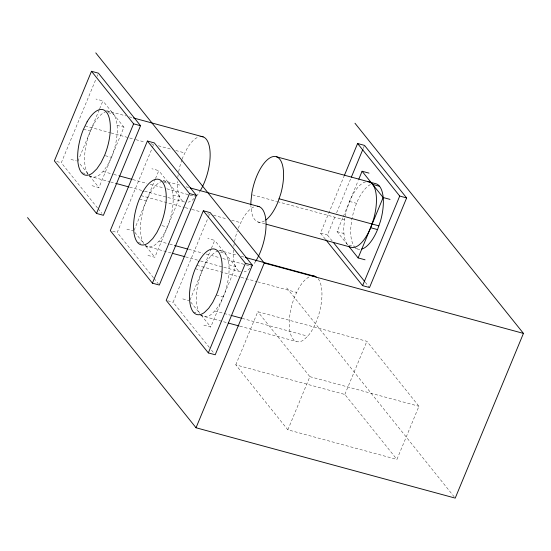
<?xml version="1.0" encoding="UTF-8"?>
<svg xmlns="http://www.w3.org/2000/svg" width="551" height="551" viewBox="0 0 551 551"><rect width="100%" height="100%" fill="white"/><g stroke="black" fill="none" stroke-linecap="round" stroke-linejoin="round"><path stroke-width="0.41" stroke-dasharray="2.75 2.07" d="M365.671 181.864A33.9 14.223 -74.8 0 0 349.575 201.446L346.696 209.711L344.733 218.306L343.817 226.647A33.9 14.223 -74.8 0 0 347.598 244.782L354.507 246.655A33.9 14.223 -74.8 0 0 359.872 249.389M370.527 184.509A33.9 14.223 -74.8 0 0 356.483 203.326L353.611 211.591L351.641 220.18L350.725 228.527A33.9 14.223 -74.8 0 0 354.066 246.056M97.555 207.996L61.299 162.765L95.784 79.509M97.1 76.341L97.754 74.75M77.877 161.298L99.27 109.649M99.6 108.85L102.892 100.909L95.984 99.028M92.024 185.694L98.939 187.567L123.954 127.178L102.892 100.909M153.46 277.732L117.205 232.501L152.021 148.453M152.345 147.661L153.991 143.694M134.113 230.242L155.175 179.385M155.506 178.586L158.798 170.638L151.89 168.764M147.93 255.43L154.845 257.303L179.86 196.914L158.798 170.638M209.366 347.467L173.11 302.237L209.566 214.222M190.019 299.978L211.081 249.121M211.412 248.322L214.704 240.374L207.796 238.5M203.836 325.166L210.751 327.039L235.766 266.65L214.704 240.374M235.78 364.852L257.792 311.708L366.87 341.31L418.946 406.273L396.934 459.417L287.856 429.814L235.78 364.852L344.85 394.461L396.934 459.417M325.283 239.1L320.489 233.114L344.134 176.024M332.198 240.973L327.397 234.988L335.284 215.958M336.592 212.789L350.718 178.689M363.199 148.556L364.514 145.388M347.598 244.782L337.067 231.647L342.991 217.342M343.321 216.55L358.136 180.79M287.856 429.814L309.869 376.664L257.792 311.708M344.85 394.461L366.87 341.31M87.96 173.834A33.9 14.223 -74.8 0 1 90.385 131.104L93.98 123.734A33.9 14.223 -74.8 0 1 105.813 111.708M107.273 111.371A33.9 14.223 -74.8 0 1 111.447 157.372L107.851 164.742L103.781 170.714L99.517 174.881A33.9 14.223 -74.8 0 1 88.408 174.433L79.454 163.268M143.866 243.57A33.9 14.223 -74.8 0 1 146.291 200.84L149.886 193.47A33.9 14.223 -74.8 0 1 162.387 181.251M163.179 181.107A33.9 14.223 -74.8 0 1 167.352 227.108L163.757 234.478L159.687 240.45L155.423 244.616A33.9 14.223 -74.8 0 1 144.879 244.816M199.772 313.305A33.9 14.223 -74.8 0 1 202.196 270.575L205.792 263.206A33.9 14.223 -74.8 0 1 218.292 250.987M219.87 250.781A33.9 14.223 -74.8 0 1 223.258 296.844L219.663 304.214L215.593 310.185L211.329 314.352A33.9 14.223 -74.8 0 1 200.784 314.545M194.131 198.388L192.395 200.089A33.9 14.223 -74.8 0 1 188.222 202.162M250.037 268.123L248.301 269.818A33.9 14.223 -74.8 0 1 244.127 271.898M106.433 110.627L126.027 115.944M129.347 116.846L131.834 117.521M108.044 112.583L113.423 114.043M117.039 125.297L123.954 127.178M85.102 125.89L110.255 132.715M111.088 132.943L135.133 139.465M135.966 139.692L145.085 142.172M150.891 143.742L154.211 144.644M158.357 145.767L172.449 149.596M175.769 150.499L184.888 152.971M83.47 129.223L90.385 131.104M349.575 201.446L356.483 203.326M252.516 194.875L276.561 201.397M277.394 201.625L344.561 219.856M105.303 155.706L111.447 157.372M163.103 180.57L181.107 185.46M186.08 186.81L188.566 187.485M163.95 182.319L169.329 183.779M70.962 159.425L76.341 160.885M337.067 231.647L343.976 233.521M102.989 171.485L112.941 174.185M113.768 174.412L118.747 175.762M132.839 179.585L146.938 183.414M150.258 184.316L163.523 187.912M166.843 188.814L189.234 194.889M190.061 195.116L195.867 196.693M56.691 161.519L61.299 162.765M320.489 233.114L327.397 234.988M172.945 195.033L179.86 196.914M82.264 172.766L87.637 174.226M89.255 176.182L109.801 181.754M110.634 181.982L114.78 183.104M129.705 187.161L143.804 190.983M144.631 191.211L184.433 202.01A33.9 14.223 -74.8 0 1 177.498 181.506M257.875 221.943L265.334 223.968M355.354 248.405L357.661 249.024M141.008 195.626L184.406 207.403M185.239 207.631L191.039 209.201M191.872 209.428L200.991 211.901M207.624 213.705L210.117 214.38M213.43 215.283L226.702 218.878M231.675 220.235L240.794 222.707M139.382 198.959L146.291 200.84M161.973 225.648L167.352 227.108M219.009 250.306L237.013 255.196M241.159 256.318L244.472 257.221M220.627 252.262L225.235 253.515M126.868 229.161L133.011 230.828M158.895 241.221L168.847 243.921M169.674 244.148L174.653 245.498M188.745 249.321L202.844 253.15M206.164 254.052L219.429 257.648M222.749 258.55L245.14 264.625M245.966 264.852L251.773 266.429M112.597 231.255L117.205 232.501M228.851 264.769L235.766 266.65M138.17 242.502L142.778 243.756M145.161 245.918L171.513 253.067M185.611 256.897L199.71 260.719M200.536 260.947L240.339 271.746A33.9 14.223 -74.8 0 1 233.5 249.637M196.914 265.362L240.312 277.139M241.145 277.367L256.897 281.637M257.73 281.864L296.7 292.443M195.288 268.695L202.196 270.575M216.343 294.971L223.258 296.844M182.78 298.897L188.924 300.564M214.8 310.957L230.559 315.234M242.165 318.382L307.678 336.165M167.731 300.784L173.11 302.237M193.305 312.031L197.912 313.278M200.302 315.441L227.418 322.803M239.857 326.178L296.245 341.482M309.869 376.664L418.946 406.273M365.258 282.208L368.984 286.864M286.74 287.946L454.148 496.768M89.462 175.748L98.939 187.567M134.837 232.35L143.783 243.514M145.891 246.139L154.845 257.303M190.742 302.086L199.689 313.25M201.273 315.22L210.751 327.039M98.085 208.657L101.818 213.313M153.991 278.393L158.261 283.717M211.501 350.126L214.167 353.453M264.418 220.951A33.9 14.223 -74.8 0 1 250.905 205.757M318.113 278.716A33.9 14.223 -74.8 0 1 308.47 335.387L304.207 339.554A33.9 14.223 -74.8 0 1 290.019 331.785A33.9 14.223 -74.8 0 1 295.074 295.784L298.67 288.414A33.9 14.223 -74.8 0 1 310.502 276.388M255.76 261.14A33.9 14.223 -74.8 0 1 253.488 264.48M233.824 246.297A33.9 14.223 -74.8 0 1 234.327 242.901M234.602 241.352A33.9 14.223 -74.8 0 1 237.24 231.241M238.308 228.224A33.9 14.223 -74.8 0 1 239.168 226.048L242.764 218.678A33.9 14.223 -74.8 0 1 255.265 206.46M200.722 189.95A33.9 14.223 -74.8 0 1 197.12 195.343M177.821 177.408A33.9 14.223 -74.8 0 1 178.421 173.166M178.696 171.616A33.9 14.223 -74.8 0 1 181.851 159.983M182.119 159.232A33.9 14.223 -74.8 0 1 183.263 156.312L186.858 148.942A33.9 14.223 -74.8 0 1 199.359 136.724"/><path stroke-width="0.83" d="M266.167 224.195L350.746 247.151A33.9 14.223 -74.8 0 0 370.637 227.721L373.516 219.456A33.9 14.223 -74.8 0 0 367.248 181.658M361.449 249.176A33.9 14.223 -74.8 0 0 377.545 229.595L380.424 221.33A33.9 14.223 -74.8 0 0 376.374 183.889L276.588 156.808M91.5 71.293L54.384 160.892L96.508 213.437L103.416 215.31L140.533 125.704L98.409 73.166L91.5 71.293L133.618 123.83L140.533 125.704M96.508 213.437L133.618 123.83M147.406 141.028L110.29 230.628L152.413 283.166L159.322 285.046L196.438 195.44L154.314 142.902L147.406 141.028L189.53 193.566L196.438 195.44M152.413 283.166L189.53 193.566M203.312 210.764L166.195 300.364L208.319 352.902L215.227 354.782L252.344 265.176L210.227 212.638L203.312 210.764L245.436 263.302L252.344 265.176M208.319 352.902L245.436 263.302M354.968 123.238L523.45 333.396L455.222 498.111L196.032 427.762L264.26 263.054L95.778 52.889M344.465 175.232L357.599 143.515L364.514 145.388L406.638 197.926L369.521 287.532L362.606 285.652L325.82 239.768M351.373 177.105L362.868 149.355M358.791 179.199L362.083 171.251L368.998 173.124M365.037 259.79L358.129 257.916L383.145 197.52L362.083 171.251M362.606 285.652L399.723 196.053L357.599 143.515M133.494 117.969L203.147 136.875M372.614 184.385L379.522 186.266M399.723 196.053L406.638 197.926M383.145 197.52L390.053 199.4M279.061 198.766L378.854 225.848M370.637 227.721L377.545 229.595M190.226 187.932L259.053 206.611M119.574 175.989L132.013 179.364M115.607 183.331L128.872 186.934M245.305 257.441L314.958 276.347M264.26 263.054L523.45 333.396M174.653 245.498L187.919 249.1M172.339 253.295L184.778 256.67M231.386 315.454L241.338 318.161M228.252 323.031L239.031 325.951M348.652 246.097L358.129 257.916M333.265 242.309L364.721 281.547M27.55 217.604L196.032 427.762M265.83 220.014A33.9 14.223 -74.8 0 0 277.759 202.513L280.638 194.248A33.9 14.223 -74.8 0 0 274.756 156.45A33.9 14.223 -74.8 0 0 251.855 193.098L250.939 201.439A33.9 14.223 -74.8 0 0 250.884 204.917M312.748 275.989A33.9 14.223 -74.8 0 1 316.308 277.036M257.606 206.281A33.9 14.223 -74.8 0 1 266.016 226.406A33.9 14.223 -74.8 0 1 255.76 261.14M200.936 136.517A33.9 14.223 -74.8 0 1 210.145 155.01A33.9 14.223 -74.8 0 1 200.722 189.95M87.072 121.861L83.47 129.223A33.9 14.223 -74.8 0 0 78.414 165.231A33.9 14.223 -74.8 0 0 92.602 173L96.866 168.833L100.936 162.862L104.532 155.499A33.9 14.223 -74.8 0 0 107.776 114.14A33.9 14.223 -74.8 0 0 87.072 121.861M142.978 191.596L139.382 198.959A33.9 14.223 -74.8 0 0 134.327 234.967A33.9 14.223 -74.8 0 0 148.508 242.736L152.772 238.569L156.842 232.598L160.437 225.235A33.9 14.223 -74.8 0 0 163.681 183.876A33.9 14.223 -74.8 0 0 142.978 191.596M198.883 261.332L195.288 268.695A33.9 14.223 -74.8 0 0 190.233 304.703A33.9 14.223 -74.8 0 0 204.414 312.472L208.677 308.305L212.748 302.334L216.343 294.971A33.9 14.223 -74.8 0 0 219.594 253.612A33.9 14.223 -74.8 0 0 198.883 261.332"/></g></svg>
